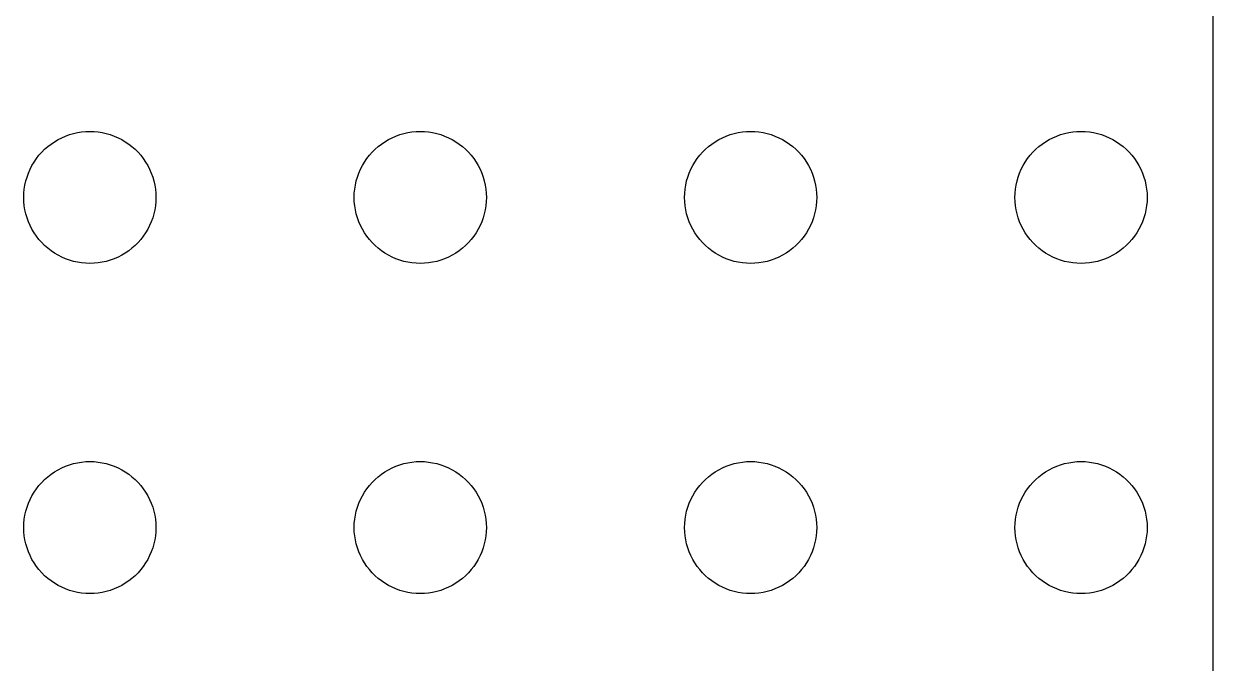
# Model space of a CAD drawing. Header units: metres. Extents: x -111 to 111, y -111 to 111.
# Drawn here: x 57 to 111, y 23.8 to 52.9 of the extents above; entities that cross this region are included whole.
import ezdxf

# ---------------------------------------------------------------- set-up
doc = ezdxf.new("R2010")
doc.units = ezdxf.units.M

msp = doc.modelspace()

# ---------------------------------------------------------------- linework, layer by layer
for p, q in [((111, -106), (111, 106)), ((58.2366, 47.427), (58.3925, 47.533)), ((58.3925, 47.533), (58.5547, 47.6289)), ((58.5547, 47.6289), (58.7227, 47.7145)), ((58.7227, 47.7145), (58.8956, 47.7893)), ((58.8956, 47.7893), (59.0729, 47.8532)), ((59.0729, 47.8532), (59.2539, 47.9057)), ((59.2539, 47.9057), (59.4379, 47.9469)), ((59.4379, 47.9469), (59.624, 47.9763)), ((59.624, 47.9763), (59.8116, 47.9941)), ((59.8116, 47.9941), (60, 48)), ((60, 48), (60.1884, 47.9941)), ((60.1884, 47.9941), (60.376, 47.9763)), ((60.376, 47.9763), (60.5621, 47.9469)), ((60.5621, 47.9469), (60.7461, 47.9057)), ((60.7461, 47.9057), (60.927, 47.8532)), ((60.927, 47.8532), (61.1044, 47.7893)), ((61.1044, 47.7893), (61.2773, 47.7145)), ((61.2773, 47.7145), (61.4453, 47.6289)), ((61.4453, 47.6289), (61.6075, 47.533)), ((61.6075, 47.533), (61.7634, 47.427)), ((73.2366, 47.427), (73.3925, 47.533)), ((73.3925, 47.533), (73.5547, 47.6289)), ((73.5547, 47.6289), (73.7227, 47.7145)), ((73.7227, 47.7145), (73.8956, 47.7893)), ((73.8956, 47.7893), (74.073, 47.8532)), ((74.073, 47.8532), (74.2539, 47.9057)), ((74.2539, 47.9057), (74.4379, 47.9469)), ((74.4379, 47.9469), (74.624, 47.9763)), ((74.624, 47.9763), (74.8116, 47.9941)), ((74.8116, 47.9941), (75, 48)), ((75, 48), (75.1884, 47.9941)), ((75.1884, 47.9941), (75.376, 47.9763)), ((75.376, 47.9763), (75.5621, 47.9469)), ((75.5621, 47.9469), (75.7461, 47.9057)), ((75.7461, 47.9057), (75.927, 47.8532)), ((75.927, 47.8532), (76.1044, 47.7893)), ((76.1044, 47.7893), (76.2773, 47.7145)), ((76.2773, 47.7145), (76.4453, 47.6289)), ((76.4453, 47.6289), (76.6075, 47.533)), ((76.6075, 47.533), (76.7634, 47.427)), ((88.2366, 47.427), (88.3925, 47.533)), ((88.3925, 47.533), (88.5547, 47.6289)), ((88.5547, 47.6289), (88.7227, 47.7145)), ((88.7227, 47.7145), (88.8956, 47.7893)), ((88.8956, 47.7893), (89.073, 47.8532)), ((89.073, 47.8532), (89.2539, 47.9057)), ((89.2539, 47.9057), (89.4379, 47.9469)), ((89.4379, 47.9469), (89.624, 47.9763)), ((89.624, 47.9763), (89.8116, 47.9941)), ((89.8116, 47.9941), (90, 48)), ((90, 48), (90.1884, 47.9941)), ((90.1884, 47.9941), (90.376, 47.9763)), ((90.376, 47.9763), (90.5621, 47.9469)), ((90.5621, 47.9469), (90.7461, 47.9057)), ((90.7461, 47.9057), (90.927, 47.8532)), ((90.927, 47.8532), (91.1044, 47.7893)), ((91.1044, 47.7893), (91.2773, 47.7145)), ((91.2773, 47.7145), (91.4453, 47.6289)), ((91.4453, 47.6289), (91.6075, 47.533)), ((91.6075, 47.533), (91.7634, 47.427)), ((103.237, 47.427), (103.393, 47.533)), ((103.393, 47.533), (103.555, 47.6289)), ((103.555, 47.6289), (103.723, 47.7145)), ((103.723, 47.7145), (103.896, 47.7893)), ((103.896, 47.7893), (104.073, 47.8532)), ((104.073, 47.8532), (104.254, 47.9057)), ((104.254, 47.9057), (104.438, 47.9469)), ((104.438, 47.9469), (104.624, 47.9763)), ((104.624, 47.9763), (104.812, 47.9941)), ((104.812, 47.9941), (105, 48)), ((105, 48), (105.188, 47.9941)), ((105.188, 47.9941), (105.376, 47.9763)), ((105.376, 47.9763), (105.562, 47.9469)), ((105.562, 47.9469), (105.746, 47.9057)), ((105.746, 47.9057), (105.927, 47.8532)), ((105.927, 47.8532), (106.104, 47.7893)), ((106.104, 47.7893), (106.277, 47.7145)), ((106.277, 47.7145), (106.445, 47.6289)), ((106.445, 47.6289), (106.607, 47.533)), ((106.607, 47.533), (106.763, 47.427)), ((57.6885, 46.9123), (57.8131, 47.0536)), ((57.8131, 47.0536), (57.9464, 47.1869)), ((57.9464, 47.1869), (58.0877, 47.3115)), ((58.0877, 47.3115), (58.2366, 47.427)), ((61.7634, 47.427), (61.9123, 47.3115)), ((61.9123, 47.3115), (62.0536, 47.1869)), ((62.0536, 47.1869), (62.1869, 47.0536)), ((62.1869, 47.0536), (62.3115, 46.9123)), ((72.6885, 46.9123), (72.8131, 47.0536)), ((72.8131, 47.0536), (72.9464, 47.1869)), ((72.9464, 47.1869), (73.0877, 47.3115)), ((73.0877, 47.3115), (73.2366, 47.427)), ((76.7634, 47.427), (76.9123, 47.3115)), ((76.9123, 47.3115), (77.0536, 47.1869)), ((77.0536, 47.1869), (77.1869, 47.0536)), ((77.1869, 47.0536), (77.3115, 46.9123)), ((87.6885, 46.9123), (87.8131, 47.0536)), ((87.8131, 47.0536), (87.9464, 47.1869)), ((87.9464, 47.1869), (88.0877, 47.3115)), ((88.0877, 47.3115), (88.2366, 47.427)), ((91.7634, 47.427), (91.9123, 47.3115)), ((91.9123, 47.3115), (92.0536, 47.1869)), ((92.0536, 47.1869), (92.1869, 47.0536)), ((92.1869, 47.0536), (92.3115, 46.9123)), ((102.688, 46.9123), (102.813, 47.0536)), ((102.813, 47.0536), (102.946, 47.1869)), ((102.946, 47.1869), (103.088, 47.3115)), ((103.088, 47.3115), (103.237, 47.427)), ((106.763, 47.427), (106.912, 47.3115)), ((106.912, 47.3115), (107.054, 47.1869)), ((107.054, 47.1869), (107.187, 47.0536)), ((107.187, 47.0536), (107.312, 46.9123)), ((57.2855, 46.2773), (57.3711, 46.4453)), ((57.3711, 46.4453), (57.467, 46.6075)), ((57.467, 46.6075), (57.5729, 46.7634)), ((57.5729, 46.7634), (57.6885, 46.9123)), ((62.3115, 46.9123), (62.427, 46.7634)), ((62.427, 46.7634), (62.533, 46.6075)), ((62.533, 46.6075), (62.6289, 46.4453)), ((62.6289, 46.4453), (62.7145, 46.2773)), ((72.2855, 46.2773), (72.3711, 46.4453)), ((72.3711, 46.4453), (72.467, 46.6075)), ((72.467, 46.6075), (72.573, 46.7634)), ((72.573, 46.7634), (72.6885, 46.9123)), ((77.3115, 46.9123), (77.427, 46.7634)), ((77.427, 46.7634), (77.533, 46.6075)), ((77.533, 46.6075), (77.6289, 46.4453)), ((77.6289, 46.4453), (77.7145, 46.2773)), ((87.2855, 46.2773), (87.3711, 46.4453)), ((87.3711, 46.4453), (87.467, 46.6075)), ((87.467, 46.6075), (87.573, 46.7634)), ((87.573, 46.7634), (87.6885, 46.9123)), ((92.3115, 46.9123), (92.427, 46.7634)), ((92.427, 46.7634), (92.533, 46.6075)), ((92.533, 46.6075), (92.6289, 46.4453)), ((92.6289, 46.4453), (92.7145, 46.2773)), ((102.286, 46.2773), (102.371, 46.4453)), ((102.371, 46.4453), (102.467, 46.6075)), ((102.467, 46.6075), (102.573, 46.7634)), ((102.573, 46.7634), (102.688, 46.9123)), ((107.312, 46.9123), (107.427, 46.7634)), ((107.427, 46.7634), (107.533, 46.6075)), ((107.533, 46.6075), (107.629, 46.4453)), ((107.629, 46.4453), (107.714, 46.2773)), ((57.0942, 45.7461), (57.1468, 45.927)), ((57.1468, 45.927), (57.2107, 46.1044)), ((57.2107, 46.1044), (57.2855, 46.2773)), ((62.7145, 46.2773), (62.7893, 46.1044)), ((62.7893, 46.1044), (62.8532, 45.927)), ((62.8532, 45.927), (62.9057, 45.7461)), ((72.0943, 45.7461), (72.1468, 45.927)), ((72.1468, 45.927), (72.2107, 46.1044)), ((72.2107, 46.1044), (72.2855, 46.2773)), ((77.7145, 46.2773), (77.7893, 46.1044)), ((77.7893, 46.1044), (77.8532, 45.927)), ((77.8532, 45.927), (77.9057, 45.7461)), ((87.0943, 45.7461), (87.1468, 45.927)), ((87.1468, 45.927), (87.2107, 46.1044)), ((87.2107, 46.1044), (87.2855, 46.2773)), ((92.7145, 46.2773), (92.7893, 46.1044)), ((92.7893, 46.1044), (92.8532, 45.927)), ((92.8532, 45.927), (92.9057, 45.7461)), ((102.094, 45.7461), (102.147, 45.927)), ((102.147, 45.927), (102.211, 46.1044)), ((102.211, 46.1044), (102.286, 46.2773)), ((107.714, 46.2773), (107.789, 46.1044)), ((107.789, 46.1044), (107.853, 45.927)), ((107.853, 45.927), (107.906, 45.7461)), ((57.0059, 45.1884), (57.0237, 45.376)), ((57.0237, 45.376), (57.0531, 45.5621)), ((57.0531, 45.5621), (57.0942, 45.7461)), ((62.9057, 45.7461), (62.9469, 45.5621)), ((62.9469, 45.5621), (62.9763, 45.376)), ((62.9763, 45.376), (62.9941, 45.1884)), ((72.0059, 45.1884), (72.0237, 45.376)), ((72.0237, 45.376), (72.0531, 45.5621)), ((72.0531, 45.5621), (72.0943, 45.7461)), ((77.9057, 45.7461), (77.9469, 45.5621)), ((77.9469, 45.5621), (77.9763, 45.376)), ((77.9763, 45.376), (77.9941, 45.1884)), ((87.0059, 45.1884), (87.0237, 45.376)), ((87.0237, 45.376), (87.0531, 45.5621)), ((87.0531, 45.5621), (87.0943, 45.7461)), ((92.9057, 45.7461), (92.9469, 45.5621)), ((92.9469, 45.5621), (92.9763, 45.376)), ((92.9763, 45.376), (92.9941, 45.1884)), ((102.006, 45.1884), (102.024, 45.376)), ((102.024, 45.376), (102.053, 45.5621)), ((102.053, 45.5621), (102.094, 45.7461)), ((107.906, 45.7461), (107.947, 45.5621)), ((107.947, 45.5621), (107.976, 45.376)), ((107.976, 45.376), (107.994, 45.1884)), ((57, 45), (57.0059, 45.1884)), ((57.0059, 44.8116), (57, 45)), ((62.9941, 45.1884), (63, 45)), ((63, 45), (62.9941, 44.8116)), ((72, 45), (72.0059, 45.1884)), ((72.0059, 44.8116), (72, 45)), ((77.9941, 45.1884), (78, 45)), ((78, 45), (77.9941, 44.8116)), ((87, 45), (87.0059, 45.1884)), ((87.0059, 44.8116), (87, 45)), ((92.9941, 45.1884), (93, 45)), ((93, 45), (92.9941, 44.8116)), ((102, 45), (102.006, 45.1884)), ((102.006, 44.8116), (102, 45)), ((107.994, 45.1884), (108, 45)), ((108, 45), (107.994, 44.8116)), ((57.0237, 44.624), (57.0059, 44.8116)), ((57.0531, 44.4379), (57.0237, 44.624)), ((57.0942, 44.2539), (57.0531, 44.4379)), ((62.9469, 44.4379), (62.9057, 44.2539)), ((62.9763, 44.624), (62.9469, 44.4379)), ((62.9941, 44.8116), (62.9763, 44.624)), ((72.0237, 44.624), (72.0059, 44.8116)), ((72.0531, 44.4379), (72.0237, 44.624)), ((72.0943, 44.2539), (72.0531, 44.4379)), ((77.9469, 44.4379), (77.9057, 44.2539)), ((77.9763, 44.624), (77.9469, 44.4379)), ((77.9941, 44.8116), (77.9763, 44.624)), ((87.0237, 44.624), (87.0059, 44.8116)), ((87.0531, 44.4379), (87.0237, 44.624)), ((87.0943, 44.2539), (87.0531, 44.4379)), ((92.9469, 44.4379), (92.9057, 44.2539)), ((92.9763, 44.624), (92.9469, 44.4379)), ((92.9941, 44.8116), (92.9763, 44.624)), ((102.024, 44.624), (102.006, 44.8116)), ((102.053, 44.4379), (102.024, 44.624)), ((102.094, 44.2539), (102.053, 44.4379)), ((107.947, 44.4379), (107.906, 44.2539)), ((107.976, 44.624), (107.947, 44.4379)), ((107.994, 44.8116), (107.976, 44.624)), ((57.1468, 44.0729), (57.0942, 44.2539)), ((57.2107, 43.8956), (57.1468, 44.0729)), ((57.2855, 43.7227), (57.2107, 43.8956)), ((62.7893, 43.8956), (62.7145, 43.7227)), ((62.8532, 44.0729), (62.7893, 43.8956)), ((62.9057, 44.2539), (62.8532, 44.0729)), ((72.1468, 44.0729), (72.0943, 44.2539)), ((72.2107, 43.8956), (72.1468, 44.0729)), ((72.2855, 43.7227), (72.2107, 43.8956)), ((77.7893, 43.8956), (77.7145, 43.7227)), ((77.8532, 44.0729), (77.7893, 43.8956)), ((77.9057, 44.2539), (77.8532, 44.0729)), ((87.1468, 44.0729), (87.0943, 44.2539)), ((87.2107, 43.8956), (87.1468, 44.0729)), ((87.2855, 43.7227), (87.2107, 43.8956)), ((92.7893, 43.8956), (92.7145, 43.7227)), ((92.8532, 44.0729), (92.7893, 43.8956)), ((92.9057, 44.2539), (92.8532, 44.0729)), ((102.147, 44.0729), (102.094, 44.2539)), ((102.211, 43.8956), (102.147, 44.0729)), ((102.286, 43.7227), (102.211, 43.8956)), ((107.789, 43.8956), (107.714, 43.7227)), ((107.853, 44.0729), (107.789, 43.8956)), ((107.906, 44.2539), (107.853, 44.0729)), ((57.3711, 43.5547), (57.2855, 43.7227)), ((57.467, 43.3925), (57.3711, 43.5547)), ((57.5729, 43.2366), (57.467, 43.3925)), ((57.6885, 43.0877), (57.5729, 43.2366)), ((62.427, 43.2366), (62.3115, 43.0877)), ((62.533, 43.3925), (62.427, 43.2366)), ((62.6289, 43.5547), (62.533, 43.3925)), ((62.7145, 43.7227), (62.6289, 43.5547)), ((72.3711, 43.5547), (72.2855, 43.7227)), ((72.467, 43.3925), (72.3711, 43.5547)), ((72.573, 43.2366), (72.467, 43.3925)), ((72.6885, 43.0877), (72.573, 43.2366)), ((77.427, 43.2366), (77.3115, 43.0877)), ((77.533, 43.3925), (77.427, 43.2366)), ((77.6289, 43.5547), (77.533, 43.3925)), ((77.7145, 43.7227), (77.6289, 43.5547)), ((87.3711, 43.5547), (87.2855, 43.7227)), ((87.467, 43.3925), (87.3711, 43.5547)), ((87.573, 43.2366), (87.467, 43.3925)), ((87.6885, 43.0877), (87.573, 43.2366)), ((92.427, 43.2366), (92.3115, 43.0877)), ((92.533, 43.3925), (92.427, 43.2366)), ((92.6289, 43.5547), (92.533, 43.3925)), ((92.7145, 43.7227), (92.6289, 43.5547)), ((102.371, 43.5547), (102.286, 43.7227)), ((102.467, 43.3925), (102.371, 43.5547)), ((102.573, 43.2366), (102.467, 43.3925)), ((102.688, 43.0877), (102.573, 43.2366)), ((107.427, 43.2366), (107.312, 43.0877)), ((107.533, 43.3925), (107.427, 43.2366)), ((107.629, 43.5547), (107.533, 43.3925)), ((107.714, 43.7227), (107.629, 43.5547)), ((57.8131, 42.9464), (57.6885, 43.0877)), ((57.9464, 42.8131), (57.8131, 42.9464)), ((58.0877, 42.6885), (57.9464, 42.8131)), ((58.2366, 42.5729), (58.0877, 42.6885)), ((61.9123, 42.6885), (61.7634, 42.5729)), ((62.0536, 42.8131), (61.9123, 42.6885)), ((62.1869, 42.9464), (62.0536, 42.8131)), ((62.3115, 43.0877), (62.1869, 42.9464)), ((72.8131, 42.9464), (72.6885, 43.0877)), ((72.9464, 42.8131), (72.8131, 42.9464)), ((73.0877, 42.6885), (72.9464, 42.8131)), ((73.2366, 42.5729), (73.0877, 42.6885)), ((76.9123, 42.6885), (76.7634, 42.5729)), ((77.0536, 42.8131), (76.9123, 42.6885)), ((77.1869, 42.9464), (77.0536, 42.8131)), ((77.3115, 43.0877), (77.1869, 42.9464)), ((87.8131, 42.9464), (87.6885, 43.0877)), ((87.9464, 42.8131), (87.8131, 42.9464)), ((88.0877, 42.6885), (87.9464, 42.8131)), ((88.2366, 42.5729), (88.0877, 42.6885)), ((91.9123, 42.6885), (91.7634, 42.5729)), ((92.0536, 42.8131), (91.9123, 42.6885)), ((92.1869, 42.9464), (92.0536, 42.8131)), ((92.3115, 43.0877), (92.1869, 42.9464)), ((102.813, 42.9464), (102.688, 43.0877)), ((102.946, 42.8131), (102.813, 42.9464)), ((103.088, 42.6885), (102.946, 42.8131)), ((103.237, 42.5729), (103.088, 42.6885)), ((106.912, 42.6885), (106.763, 42.5729)), ((107.054, 42.8131), (106.912, 42.6885)), ((107.187, 42.9464), (107.054, 42.8131)), ((107.312, 43.0877), (107.187, 42.9464)), ((58.3925, 42.467), (58.2366, 42.5729)), ((58.5547, 42.3711), (58.3925, 42.467)), ((58.7227, 42.2855), (58.5547, 42.3711)), ((58.8956, 42.2107), (58.7227, 42.2855)), ((59.0729, 42.1468), (58.8956, 42.2107)), ((59.2539, 42.0942), (59.0729, 42.1468)), ((60.927, 42.1468), (60.7461, 42.0942)), ((61.1044, 42.2107), (60.927, 42.1468)), ((61.2773, 42.2855), (61.1044, 42.2107)), ((61.4453, 42.3711), (61.2773, 42.2855)), ((61.6075, 42.467), (61.4453, 42.3711)), ((61.7634, 42.5729), (61.6075, 42.467)), ((73.3925, 42.467), (73.2366, 42.5729)), ((73.5547, 42.3711), (73.3925, 42.467)), ((73.7227, 42.2855), (73.5547, 42.3711)), ((73.8956, 42.2107), (73.7227, 42.2855)), ((74.073, 42.1468), (73.8956, 42.2107)), ((74.2539, 42.0942), (74.073, 42.1468)), ((75.927, 42.1468), (75.7461, 42.0942)), ((76.1044, 42.2107), (75.927, 42.1468)), ((76.2773, 42.2855), (76.1044, 42.2107)), ((76.4453, 42.3711), (76.2773, 42.2855)), ((76.6075, 42.467), (76.4453, 42.3711)), ((76.7634, 42.5729), (76.6075, 42.467)), ((88.3925, 42.467), (88.2366, 42.5729)), ((88.5547, 42.3711), (88.3925, 42.467)), ((88.7227, 42.2855), (88.5547, 42.3711)), ((88.8956, 42.2107), (88.7227, 42.2855)), ((89.073, 42.1468), (88.8956, 42.2107)), ((89.2539, 42.0942), (89.073, 42.1468)), ((90.927, 42.1468), (90.7461, 42.0942)), ((91.1044, 42.2107), (90.927, 42.1468)), ((91.2773, 42.2855), (91.1044, 42.2107)), ((91.4453, 42.3711), (91.2773, 42.2855)), ((91.6075, 42.467), (91.4453, 42.3711)), ((91.7634, 42.5729), (91.6075, 42.467)), ((103.393, 42.467), (103.237, 42.5729)), ((103.555, 42.3711), (103.393, 42.467)), ((103.723, 42.2855), (103.555, 42.3711)), ((103.896, 42.2107), (103.723, 42.2855)), ((104.073, 42.1468), (103.896, 42.2107)), ((104.254, 42.0942), (104.073, 42.1468)), ((105.927, 42.1468), (105.746, 42.0942)), ((106.104, 42.2107), (105.927, 42.1468)), ((106.277, 42.2855), (106.104, 42.2107)), ((106.445, 42.3711), (106.277, 42.2855)), ((106.607, 42.467), (106.445, 42.3711)), ((106.763, 42.5729), (106.607, 42.467)), ((59.4379, 42.0531), (59.2539, 42.0942)), ((59.624, 42.0237), (59.4379, 42.0531)), ((59.8116, 42.0059), (59.624, 42.0237)), ((60, 42), (59.8116, 42.0059)), ((60.1884, 42.0059), (60, 42)), ((60.376, 42.0237), (60.1884, 42.0059)), ((60.5621, 42.0531), (60.376, 42.0237)), ((60.7461, 42.0942), (60.5621, 42.0531)), ((74.4379, 42.0531), (74.2539, 42.0942)), ((74.624, 42.0237), (74.4379, 42.0531)), ((74.8116, 42.0059), (74.624, 42.0237)), ((75, 42), (74.8116, 42.0059)), ((75.1884, 42.0059), (75, 42)), ((75.376, 42.0237), (75.1884, 42.0059)), ((75.5621, 42.0531), (75.376, 42.0237)), ((75.7461, 42.0942), (75.5621, 42.0531)), ((89.4379, 42.0531), (89.2539, 42.0942)), ((89.624, 42.0237), (89.4379, 42.0531)), ((89.8116, 42.0059), (89.624, 42.0237)), ((90, 42), (89.8116, 42.0059)), ((90.1884, 42.0059), (90, 42)), ((90.376, 42.0237), (90.1884, 42.0059)), ((90.5621, 42.0531), (90.376, 42.0237)), ((90.7461, 42.0942), (90.5621, 42.0531)), ((104.438, 42.0531), (104.254, 42.0942)), ((104.624, 42.0237), (104.438, 42.0531)), ((104.812, 42.0059), (104.624, 42.0237)), ((105, 42), (104.812, 42.0059)), ((105.188, 42.0059), (105, 42)), ((105.376, 42.0237), (105.188, 42.0059)), ((105.562, 42.0531), (105.376, 42.0237)), ((105.746, 42.0942), (105.562, 42.0531)), ((59.2539, 32.9057), (59.4379, 32.9469)), ((59.4379, 32.9469), (59.624, 32.9763)), ((59.624, 32.9763), (59.8116, 32.9941)), ((59.8116, 32.9941), (60, 33)), ((60, 33), (60.1884, 32.9941)), ((60.1884, 32.9941), (60.376, 32.9763)), ((60.376, 32.9763), (60.5621, 32.9469)), ((60.5621, 32.9469), (60.7461, 32.9057)), ((74.2539, 32.9057), (74.4379, 32.9469)), ((74.4379, 32.9469), (74.624, 32.9763)), ((74.624, 32.9763), (74.8116, 32.9941)), ((74.8116, 32.9941), (75, 33)), ((75, 33), (75.1884, 32.9941)), ((75.1884, 32.9941), (75.376, 32.9763)), ((75.376, 32.9763), (75.5621, 32.9469)), ((75.5621, 32.9469), (75.7461, 32.9057)), ((89.2539, 32.9057), (89.4379, 32.9469)), ((89.4379, 32.9469), (89.624, 32.9763)), ((89.624, 32.9763), (89.8116, 32.9941)), ((89.8116, 32.9941), (90, 33)), ((90, 33), (90.1884, 32.9941)), ((90.1884, 32.9941), (90.376, 32.9763)), ((90.376, 32.9763), (90.5621, 32.9469)), ((90.5621, 32.9469), (90.7461, 32.9057)), ((104.254, 32.9057), (104.438, 32.9469)), ((104.438, 32.9469), (104.624, 32.9763)), ((104.624, 32.9763), (104.812, 32.9941)), ((104.812, 32.9941), (105, 33)), ((105, 33), (105.188, 32.9941)), ((105.188, 32.9941), (105.376, 32.9763)), ((105.376, 32.9763), (105.562, 32.9469)), ((105.562, 32.9469), (105.746, 32.9057)), ((58.0877, 32.3115), (58.2366, 32.427)), ((58.2366, 32.427), (58.3925, 32.533)), ((58.3925, 32.533), (58.5547, 32.6289)), ((58.5547, 32.6289), (58.7227, 32.7145)), ((58.7227, 32.7145), (58.8956, 32.7893)), ((58.8956, 32.7893), (59.0729, 32.8532)), ((59.0729, 32.8532), (59.2539, 32.9057)), ((60.7461, 32.9057), (60.927, 32.8532)), ((60.927, 32.8532), (61.1044, 32.7893)), ((61.1044, 32.7893), (61.2773, 32.7145)), ((61.2773, 32.7145), (61.4453, 32.6289)), ((61.4453, 32.6289), (61.6075, 32.533)), ((61.6075, 32.533), (61.7634, 32.427)), ((61.7634, 32.427), (61.9123, 32.3115)), ((73.0877, 32.3115), (73.2366, 32.427)), ((73.2366, 32.427), (73.3925, 32.533)), ((73.3925, 32.533), (73.5547, 32.6289)), ((73.5547, 32.6289), (73.7227, 32.7145)), ((73.7227, 32.7145), (73.8956, 32.7893)), ((73.8956, 32.7893), (74.073, 32.8532)), ((74.073, 32.8532), (74.2539, 32.9057)), ((75.7461, 32.9057), (75.927, 32.8532)), ((75.927, 32.8532), (76.1044, 32.7893)), ((76.1044, 32.7893), (76.2773, 32.7145)), ((76.2773, 32.7145), (76.4453, 32.6289)), ((76.4453, 32.6289), (76.6075, 32.533)), ((76.6075, 32.533), (76.7634, 32.427)), ((76.7634, 32.427), (76.9123, 32.3115)), ((88.0877, 32.3115), (88.2366, 32.427)), ((88.2366, 32.427), (88.3925, 32.533)), ((88.3925, 32.533), (88.5547, 32.6289)), ((88.5547, 32.6289), (88.7227, 32.7145)), ((88.7227, 32.7145), (88.8956, 32.7893)), ((88.8956, 32.7893), (89.073, 32.8532)), ((89.073, 32.8532), (89.2539, 32.9057)), ((90.7461, 32.9057), (90.927, 32.8532)), ((90.927, 32.8532), (91.1044, 32.7893)), ((91.1044, 32.7893), (91.2773, 32.7145)), ((91.2773, 32.7145), (91.4453, 32.6289)), ((91.4453, 32.6289), (91.6075, 32.533)), ((91.6075, 32.533), (91.7634, 32.427)), ((91.7634, 32.427), (91.9123, 32.3115)), ((103.088, 32.3115), (103.237, 32.427)), ((103.237, 32.427), (103.393, 32.533)), ((103.393, 32.533), (103.555, 32.6289)), ((103.555, 32.6289), (103.723, 32.7145)), ((103.723, 32.7145), (103.896, 32.7893)), ((103.896, 32.7893), (104.073, 32.8532)), ((104.073, 32.8532), (104.254, 32.9057)), ((105.746, 32.9057), (105.927, 32.8532)), ((105.927, 32.8532), (106.104, 32.7893)), ((106.104, 32.7893), (106.277, 32.7145)), ((106.277, 32.7145), (106.445, 32.6289)), ((106.445, 32.6289), (106.607, 32.533)), ((106.607, 32.533), (106.763, 32.427)), ((106.763, 32.427), (106.912, 32.3115)), ((57.5729, 31.7634), (57.6885, 31.9123)), ((57.6885, 31.9123), (57.8131, 32.0536)), ((57.8131, 32.0536), (57.9464, 32.1869)), ((57.9464, 32.1869), (58.0877, 32.3115)), ((61.9123, 32.3115), (62.0536, 32.1869)), ((62.0536, 32.1869), (62.1869, 32.0536)), ((62.1869, 32.0536), (62.3115, 31.9123)), ((62.3115, 31.9123), (62.427, 31.7634)), ((72.573, 31.7634), (72.6885, 31.9123)), ((72.6885, 31.9123), (72.8131, 32.0536)), ((72.8131, 32.0536), (72.9464, 32.1869)), ((72.9464, 32.1869), (73.0877, 32.3115)), ((76.9123, 32.3115), (77.0536, 32.1869)), ((77.0536, 32.1869), (77.1869, 32.0536)), ((77.1869, 32.0536), (77.3115, 31.9123)), ((77.3115, 31.9123), (77.427, 31.7634)), ((87.573, 31.7634), (87.6885, 31.9123)), ((87.6885, 31.9123), (87.8131, 32.0536)), ((87.8131, 32.0536), (87.9464, 32.1869)), ((87.9464, 32.1869), (88.0877, 32.3115)), ((91.9123, 32.3115), (92.0536, 32.1869)), ((92.0536, 32.1869), (92.1869, 32.0536)), ((92.1869, 32.0536), (92.3115, 31.9123)), ((92.3115, 31.9123), (92.427, 31.7634)), ((102.573, 31.7634), (102.688, 31.9123)), ((102.688, 31.9123), (102.813, 32.0536)), ((102.813, 32.0536), (102.946, 32.1869)), ((102.946, 32.1869), (103.088, 32.3115)), ((106.912, 32.3115), (107.054, 32.1869)), ((107.054, 32.1869), (107.187, 32.0536)), ((107.187, 32.0536), (107.312, 31.9123)), ((107.312, 31.9123), (107.427, 31.7634)), ((57.2855, 31.2773), (57.3711, 31.4453)), ((57.3711, 31.4453), (57.467, 31.6075)), ((57.467, 31.6075), (57.5729, 31.7634)), ((62.427, 31.7634), (62.533, 31.6075)), ((62.533, 31.6075), (62.6289, 31.4453)), ((62.6289, 31.4453), (62.7145, 31.2773)), ((72.2855, 31.2773), (72.3711, 31.4453)), ((72.3711, 31.4453), (72.467, 31.6075)), ((72.467, 31.6075), (72.573, 31.7634)), ((77.427, 31.7634), (77.533, 31.6075)), ((77.533, 31.6075), (77.6289, 31.4453)), ((77.6289, 31.4453), (77.7145, 31.2773)), ((87.2855, 31.2773), (87.3711, 31.4453)), ((87.3711, 31.4453), (87.467, 31.6075)), ((87.467, 31.6075), (87.573, 31.7634)), ((92.427, 31.7634), (92.533, 31.6075)), ((92.533, 31.6075), (92.6289, 31.4453)), ((92.6289, 31.4453), (92.7145, 31.2773)), ((102.286, 31.2773), (102.371, 31.4453)), ((102.371, 31.4453), (102.467, 31.6075)), ((102.467, 31.6075), (102.573, 31.7634)), ((107.427, 31.7634), (107.533, 31.6075)), ((107.533, 31.6075), (107.629, 31.4453)), ((107.629, 31.4453), (107.714, 31.2773)), ((57.0942, 30.7461), (57.1468, 30.927)), ((57.1468, 30.927), (57.2107, 31.1044)), ((57.2107, 31.1044), (57.2855, 31.2773)), ((62.7145, 31.2773), (62.7893, 31.1044)), ((62.7893, 31.1044), (62.8532, 30.927)), ((62.8532, 30.927), (62.9057, 30.7461)), ((72.0943, 30.7461), (72.1468, 30.927)), ((72.1468, 30.927), (72.2107, 31.1044)), ((72.2107, 31.1044), (72.2855, 31.2773)), ((77.7145, 31.2773), (77.7893, 31.1044)), ((77.7893, 31.1044), (77.8532, 30.927)), ((77.8532, 30.927), (77.9057, 30.7461)), ((87.0943, 30.7461), (87.1468, 30.927)), ((87.1468, 30.927), (87.2107, 31.1044)), ((87.2107, 31.1044), (87.2855, 31.2773)), ((92.7145, 31.2773), (92.7893, 31.1044)), ((92.7893, 31.1044), (92.8532, 30.927)), ((92.8532, 30.927), (92.9057, 30.7461)), ((102.094, 30.7461), (102.147, 30.927)), ((102.147, 30.927), (102.211, 31.1044)), ((102.211, 31.1044), (102.286, 31.2773)), ((107.714, 31.2773), (107.789, 31.1044)), ((107.789, 31.1044), (107.853, 30.927)), ((107.853, 30.927), (107.906, 30.7461)), ((57.0059, 30.1884), (57.0237, 30.376)), ((57.0237, 30.376), (57.0531, 30.5621)), ((57.0531, 30.5621), (57.0942, 30.7461)), ((62.9057, 30.7461), (62.9469, 30.5621)), ((62.9469, 30.5621), (62.9763, 30.376)), ((62.9763, 30.376), (62.9941, 30.1884)), ((72.0059, 30.1884), (72.0237, 30.376)), ((72.0237, 30.376), (72.0531, 30.5621)), ((72.0531, 30.5621), (72.0943, 30.7461)), ((77.9057, 30.7461), (77.9469, 30.5621)), ((77.9469, 30.5621), (77.9763, 30.376)), ((77.9763, 30.376), (77.9941, 30.1884)), ((87.0059, 30.1884), (87.0237, 30.376)), ((87.0237, 30.376), (87.0531, 30.5621)), ((87.0531, 30.5621), (87.0943, 30.7461)), ((92.9057, 30.7461), (92.9469, 30.5621)), ((92.9469, 30.5621), (92.9763, 30.376)), ((92.9763, 30.376), (92.9941, 30.1884)), ((102.006, 30.1884), (102.024, 30.376)), ((102.024, 30.376), (102.053, 30.5621)), ((102.053, 30.5621), (102.094, 30.7461)), ((107.906, 30.7461), (107.947, 30.5621)), ((107.947, 30.5621), (107.976, 30.376)), ((107.976, 30.376), (107.994, 30.1884)), ((57, 30), (57.0059, 30.1884)), ((57.0059, 29.8116), (57, 30)), ((57.0237, 29.624), (57.0059, 29.8116)), ((62.9941, 29.8116), (62.9763, 29.624)), ((62.9941, 30.1884), (63, 30)), ((63, 30), (62.9941, 29.8116)), ((72, 30), (72.0059, 30.1884)), ((72.0059, 29.8116), (72, 30)), ((72.0237, 29.624), (72.0059, 29.8116)), ((77.9941, 29.8116), (77.9763, 29.624)), ((77.9941, 30.1884), (78, 30)), ((78, 30), (77.9941, 29.8116)), ((87, 30), (87.0059, 30.1884)), ((87.0059, 29.8116), (87, 30)), ((87.0237, 29.624), (87.0059, 29.8116)), ((92.9941, 29.8116), (92.9763, 29.624)), ((92.9941, 30.1884), (93, 30)), ((93, 30), (92.9941, 29.8116)), ((102, 30), (102.006, 30.1884)), ((102.006, 29.8116), (102, 30)), ((102.024, 29.624), (102.006, 29.8116)), ((107.994, 29.8116), (107.976, 29.624)), ((107.994, 30.1884), (108, 30)), ((108, 30), (107.994, 29.8116)), ((57.0531, 29.4379), (57.0237, 29.624)), ((57.0942, 29.2539), (57.0531, 29.4379)), ((57.1468, 29.0729), (57.0942, 29.2539)), ((62.9057, 29.2539), (62.8532, 29.0729)), ((62.9469, 29.4379), (62.9057, 29.2539)), ((62.9763, 29.624), (62.9469, 29.4379)), ((72.0531, 29.4379), (72.0237, 29.624)), ((72.0943, 29.2539), (72.0531, 29.4379)), ((72.1468, 29.0729), (72.0943, 29.2539)), ((77.9057, 29.2539), (77.8532, 29.0729)), ((77.9469, 29.4379), (77.9057, 29.2539)), ((77.9763, 29.624), (77.9469, 29.4379)), ((87.0531, 29.4379), (87.0237, 29.624)), ((87.0943, 29.2539), (87.0531, 29.4379)), ((87.1468, 29.0729), (87.0943, 29.2539)), ((92.9057, 29.2539), (92.8532, 29.0729)), ((92.9469, 29.4379), (92.9057, 29.2539)), ((92.9763, 29.624), (92.9469, 29.4379)), ((102.053, 29.4379), (102.024, 29.624)), ((102.094, 29.2539), (102.053, 29.4379)), ((102.147, 29.0729), (102.094, 29.2539)), ((107.906, 29.2539), (107.853, 29.0729)), ((107.947, 29.4379), (107.906, 29.2539)), ((107.976, 29.624), (107.947, 29.4379)), ((57.2107, 28.8956), (57.1468, 29.0729)), ((57.2855, 28.7227), (57.2107, 28.8956)), ((57.3711, 28.5547), (57.2855, 28.7227)), ((62.7145, 28.7227), (62.6289, 28.5547)), ((62.7893, 28.8956), (62.7145, 28.7227)), ((62.8532, 29.0729), (62.7893, 28.8956)), ((72.2107, 28.8956), (72.1468, 29.0729)), ((72.2855, 28.7227), (72.2107, 28.8956)), ((72.3711, 28.5547), (72.2855, 28.7227)), ((77.7145, 28.7227), (77.6289, 28.5547)), ((77.7893, 28.8956), (77.7145, 28.7227)), ((77.8532, 29.0729), (77.7893, 28.8956)), ((87.2107, 28.8956), (87.1468, 29.0729)), ((87.2855, 28.7227), (87.2107, 28.8956)), ((87.3711, 28.5547), (87.2855, 28.7227)), ((92.7145, 28.7227), (92.6289, 28.5547)), ((92.7893, 28.8956), (92.7145, 28.7227)), ((92.8532, 29.0729), (92.7893, 28.8956)), ((102.211, 28.8956), (102.147, 29.0729)), ((102.286, 28.7227), (102.211, 28.8956)), ((102.371, 28.5547), (102.286, 28.7227)), ((107.714, 28.7227), (107.629, 28.5547)), ((107.789, 28.8956), (107.714, 28.7227)), ((107.853, 29.0729), (107.789, 28.8956)), ((57.467, 28.3925), (57.3711, 28.5547)), ((57.5729, 28.2366), (57.467, 28.3925)), ((57.6885, 28.0877), (57.5729, 28.2366)), ((57.8131, 27.9464), (57.6885, 28.0877)), ((62.3115, 28.0877), (62.1869, 27.9464)), ((62.427, 28.2366), (62.3115, 28.0877)), ((62.533, 28.3925), (62.427, 28.2366)), ((62.6289, 28.5547), (62.533, 28.3925)), ((72.467, 28.3925), (72.3711, 28.5547)), ((72.573, 28.2366), (72.467, 28.3925)), ((72.6885, 28.0877), (72.573, 28.2366)), ((72.8131, 27.9464), (72.6885, 28.0877)), ((77.3115, 28.0877), (77.1869, 27.9464)), ((77.427, 28.2366), (77.3115, 28.0877)), ((77.533, 28.3925), (77.427, 28.2366)), ((77.6289, 28.5547), (77.533, 28.3925)), ((87.467, 28.3925), (87.3711, 28.5547)), ((87.573, 28.2366), (87.467, 28.3925)), ((87.6885, 28.0877), (87.573, 28.2366)), ((87.8131, 27.9464), (87.6885, 28.0877)), ((92.3115, 28.0877), (92.1869, 27.9464)), ((92.427, 28.2366), (92.3115, 28.0877)), ((92.533, 28.3925), (92.427, 28.2366)), ((92.6289, 28.5547), (92.533, 28.3925)), ((102.467, 28.3925), (102.371, 28.5547)), ((102.573, 28.2366), (102.467, 28.3925)), ((102.688, 28.0877), (102.573, 28.2366)), ((102.813, 27.9464), (102.688, 28.0877)), ((107.312, 28.0877), (107.187, 27.9464)), ((107.427, 28.2366), (107.312, 28.0877)), ((107.533, 28.3925), (107.427, 28.2366)), ((107.629, 28.5547), (107.533, 28.3925)), ((57.9464, 27.8131), (57.8131, 27.9464)), ((58.0877, 27.6884), (57.9464, 27.8131)), ((58.2366, 27.5729), (58.0877, 27.6884)), ((58.3925, 27.467), (58.2366, 27.5729)), ((61.7634, 27.5729), (61.6075, 27.467)), ((61.9123, 27.6884), (61.7634, 27.5729)), ((62.0536, 27.8131), (61.9123, 27.6884)), ((62.1869, 27.9464), (62.0536, 27.8131)), ((72.9464, 27.8131), (72.8131, 27.9464)), ((73.0877, 27.6884), (72.9464, 27.8131)), ((73.2366, 27.5729), (73.0877, 27.6884)), ((73.3925, 27.467), (73.2366, 27.5729)), ((76.7634, 27.5729), (76.6075, 27.467)), ((76.9123, 27.6884), (76.7634, 27.5729)), ((77.0536, 27.8131), (76.9123, 27.6884)), ((77.1869, 27.9464), (77.0536, 27.8131)), ((87.9464, 27.8131), (87.8131, 27.9464)), ((88.0877, 27.6884), (87.9464, 27.8131)), ((88.2366, 27.5729), (88.0877, 27.6884)), ((88.3925, 27.467), (88.2366, 27.5729)), ((91.7634, 27.5729), (91.6075, 27.467)), ((91.9123, 27.6884), (91.7634, 27.5729)), ((92.0536, 27.8131), (91.9123, 27.6884)), ((92.1869, 27.9464), (92.0536, 27.8131)), ((102.946, 27.8131), (102.813, 27.9464)), ((103.088, 27.6884), (102.946, 27.8131)), ((103.237, 27.5729), (103.088, 27.6884)), ((103.393, 27.467), (103.237, 27.5729)), ((106.763, 27.5729), (106.607, 27.467)), ((106.912, 27.6884), (106.763, 27.5729)), ((107.054, 27.8131), (106.912, 27.6884)), ((107.187, 27.9464), (107.054, 27.8131)), ((58.5547, 27.3711), (58.3925, 27.467)), ((58.7227, 27.2855), (58.5547, 27.3711)), ((58.8956, 27.2107), (58.7227, 27.2855)), ((59.0729, 27.1468), (58.8956, 27.2107)), ((59.2539, 27.0942), (59.0729, 27.1468)), ((59.4379, 27.0531), (59.2539, 27.0942)), ((59.624, 27.0237), (59.4379, 27.0531)), ((59.8116, 27.0059), (59.624, 27.0237)), ((60, 27), (59.8116, 27.0059)), ((60.1884, 27.0059), (60, 27)), ((60.376, 27.0237), (60.1884, 27.0059)), ((60.5621, 27.0531), (60.376, 27.0237)), ((60.7461, 27.0942), (60.5621, 27.0531)), ((60.927, 27.1468), (60.7461, 27.0942)), ((61.1044, 27.2107), (60.927, 27.1468)), ((61.2773, 27.2855), (61.1044, 27.2107)), ((61.4453, 27.3711), (61.2773, 27.2855)), ((61.6075, 27.467), (61.4453, 27.3711)), ((73.5547, 27.3711), (73.3925, 27.467)), ((73.7227, 27.2855), (73.5547, 27.3711)), ((73.8956, 27.2107), (73.7227, 27.2855)), ((74.073, 27.1468), (73.8956, 27.2107)), ((74.2539, 27.0942), (74.073, 27.1468)), ((74.4379, 27.0531), (74.2539, 27.0942)), ((74.624, 27.0237), (74.4379, 27.0531)), ((74.8116, 27.0059), (74.624, 27.0237)), ((75, 27), (74.8116, 27.0059)), ((75.1884, 27.0059), (75, 27)), ((75.376, 27.0237), (75.1884, 27.0059)), ((75.5621, 27.0531), (75.376, 27.0237)), ((75.7461, 27.0942), (75.5621, 27.0531)), ((75.927, 27.1468), (75.7461, 27.0942)), ((76.1044, 27.2107), (75.927, 27.1468)), ((76.2773, 27.2855), (76.1044, 27.2107)), ((76.4453, 27.3711), (76.2773, 27.2855)), ((76.6075, 27.467), (76.4453, 27.3711)), ((88.5547, 27.3711), (88.3925, 27.467)), ((88.7227, 27.2855), (88.5547, 27.3711)), ((88.8956, 27.2107), (88.7227, 27.2855)), ((89.073, 27.1468), (88.8956, 27.2107)), ((89.2539, 27.0942), (89.073, 27.1468)), ((89.4379, 27.0531), (89.2539, 27.0942)), ((89.624, 27.0237), (89.4379, 27.0531)), ((89.8116, 27.0059), (89.624, 27.0237)), ((90, 27), (89.8116, 27.0059)), ((90.1884, 27.0059), (90, 27)), ((90.376, 27.0237), (90.1884, 27.0059)), ((90.5621, 27.0531), (90.376, 27.0237)), ((90.7461, 27.0942), (90.5621, 27.0531)), ((90.927, 27.1468), (90.7461, 27.0942)), ((91.1044, 27.2107), (90.927, 27.1468)), ((91.2773, 27.2855), (91.1044, 27.2107)), ((91.4453, 27.3711), (91.2773, 27.2855)), ((91.6075, 27.467), (91.4453, 27.3711)), ((103.555, 27.3711), (103.393, 27.467)), ((103.723, 27.2855), (103.555, 27.3711)), ((103.896, 27.2107), (103.723, 27.2855)), ((104.073, 27.1468), (103.896, 27.2107)), ((104.254, 27.0942), (104.073, 27.1468)), ((104.438, 27.0531), (104.254, 27.0942)), ((104.624, 27.0237), (104.438, 27.0531)), ((104.812, 27.0059), (104.624, 27.0237)), ((105, 27), (104.812, 27.0059)), ((105.188, 27.0059), (105, 27)), ((105.376, 27.0237), (105.188, 27.0059)), ((105.562, 27.0531), (105.376, 27.0237)), ((105.746, 27.0942), (105.562, 27.0531)), ((105.927, 27.1468), (105.746, 27.0942)), ((106.104, 27.2107), (105.927, 27.1468)), ((106.277, 27.2855), (106.104, 27.2107)), ((106.445, 27.3711), (106.277, 27.2855)), ((106.607, 27.467), (106.445, 27.3711))]:
    msp.add_line(p, q)

doc.saveas('drawing.dxf')
